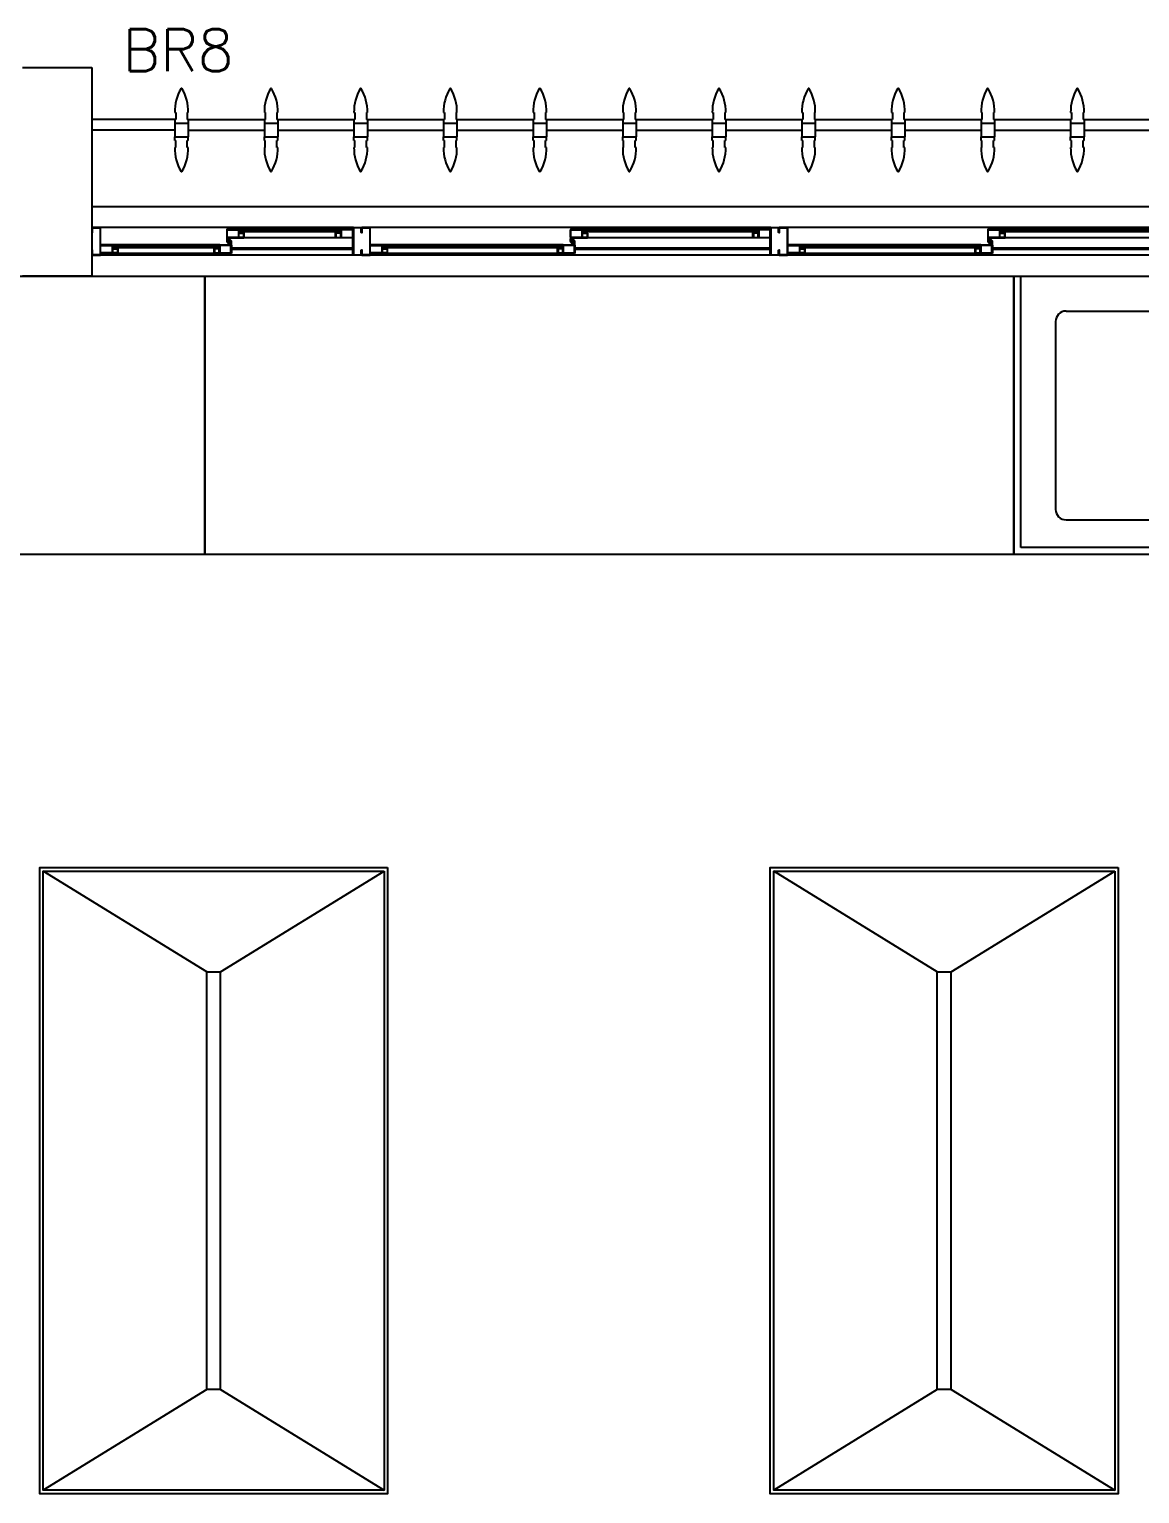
# Model space of a CAD drawing. Header units: millimetres. Extents: x 2128 to 2646, y 1972 to 2207.
# Drawn here: x 2488.881 to 2492.073, y 2109.465 to 2113.675 of the extents above; entities that cross this region are included whole.
import ezdxf

# ---------------------------------------------------------------- set-up
doc = ezdxf.new("R2010")
doc.units = ezdxf.units.MM
for name, color, linetype in [('AR-BANCADAS', 1, 'Continuous'), ('AR-BRISES', 1, 'Continuous'), ('AR-ESQ', 1, 'Continuous'), ('AR-ESTC', 3, 'Continuous'), ('AR-PEITORIL', 1, 'Continuous'), ('BC- VISTA', 1, 'Continuous'), ('BC-CUBA', 1, 'Continuous'), ('BR-PAINEL', 1, 'Continuous'), ('BR-SUPORTE', 1, 'Continuous'), ('BR-TEXTO', 2, 'Continuous'), ('COZ1', 1, 'Continuous'), ('DT-ESQ-BAGUETE-C', 1, 'Continuous'), ('DT-ESQ-BAGUETE-V', 1, 'Continuous'), ('DT-ESQ-CHAPA DOBRADA-V', 1, 'Continuous'), ('DT-ESQ-PERFIL CADEIRA-C', 2, 'Continuous'), ('DT-ESQ-PERFIL CADEIRA-V', 2, 'Continuous'), ('DT-ESQ-PERFIL U SIMPLES-C', 2, 'Continuous'), ('DT-ESQ-PERFIL U-C', 2, 'Continuous'), ('DT-ESQ-PERFIL U-V', 1, 'Continuous'), ('DT-ESQ-VIDRO-C', 2, 'Continuous'), ('DT-TXTMOD', 1, 'Continuous')]:
    doc.layers.add(name, color=color, linetype=linetype)
doc.styles.add('S10', font='simplex.shx', dxfattribs={"height": 0.1})
doc.styles.add('S12', font='simplex.shx', dxfattribs={"width": 1.1, "height": 0.12})

# ---------------------------------------------------------------- blocks, each defined once
blk = doc.blocks.new('CUBApnt-01P')
at = {"layer": 'COZ1'}
for p, q in [((-0.32, -0.1005), (0.32, -0.1005)), ((-0.35, -0.1305), (-0.35, -0.6705)), ((0.35, -0.1305), (0.35, -0.6705)), ((-0.32, -0.7005), (0.32, -0.7005))]:
    blk.add_line(p, q, dxfattribs=at)
blk.add_circle((0, -0.4005), 0.04, dxfattribs=at)
for centre, start, end in [((-0.32, -0.1305), 90, 180), ((0.32, -0.1305), 0, 90), ((-0.32, -0.6705), 180, 270), ((0.32, -0.6705), 270, 0)]:
    blk.add_arc(centre, 0.03, start, end, dxfattribs=at)
blk = doc.blocks.new('BCP04')
at = {"layer": 'BC- VISTA'}
for p, q in [((0, -0.02), (0.78, -0.02)), ((0.78, -0.02), (0.78, -1.73)), ((0.78, -1.73), (0, -1.73))]:
    blk.add_line(p, q, dxfattribs=at)
blk.add_lwpolyline([(0.8, 0), (0.8, -1.75), (0, -1.75), (0, 0)], close=True, dxfattribs=at)
at = {"layer": 'BC-CUBA', "rotation": 90}
for p in [(0, -0.47), (0, -1.28)]:
    blk.add_blockref('CUBApnt-01P', p, dxfattribs=at)
blk = doc.blocks.new('BCP17')
at = {"layer": 'BC- VISTA'}
blk.add_lwpolyline([(0.8, 0), (0.8, -2.325), (0, -2.325), (0, 0)], close=True, dxfattribs=at)
blk = doc.blocks.new('BCI1')
at = {"layer": 'BC- VISTA'}
for p, q in [((0.48, -0.3), (0.01, -0.01)), ((0.52, -0.3), (0.99, -0.01)), ((0.48, -1.5), (0.48, -0.3)), ((0.52, -1.5), (0.52, -0.3)), ((0.48, -1.5), (0.01, -1.79)), ((0.52, -1.5), (0.99, -1.79))]:
    blk.add_line(p, q, dxfattribs=at)
for points in [[(1, 0), (1, -1.8), (0, -1.8), (0, 0)], [(0.99, -0.01), (0.99, -1.79), (0.01, -1.79), (0.01, -0.01)]]:
    blk.add_lwpolyline(points, close=True, dxfattribs=at)
for points in [[(0.48, -0.3), (0.52, -0.3)], [(0.52, -1.5), (0.48, -1.5)]]:
    blk.add_lwpolyline(points, dxfattribs=at)
blk = doc.blocks.new('EF40-P')
at = {"layer": 'DT-ESQ-BAGUETE-C', "ltscale": 0.1}
for points in [[(2.61, -0.08), (2.5965, -0.08), (2.5965, -0.0785), (2.6095, -0.0785, 0.414214), (2.61, -0.078), (2.61, -0.067, 0.414214), (2.6095, -0.0665), (2.5965, -0.0665), (2.5965, -0.065), (2.61, -0.065, -0.414214), (2.6115, -0.0665), (2.6115, -0.0785, -0.414214)], [(3.1015, -0.08), (3.115, -0.08), (3.115, -0.0785), (3.102, -0.0785, -0.414214), (3.1015, -0.078), (3.1015, -0.067, -0.414214), (3.102, -0.0665), (3.115, -0.0665), (3.115, -0.065), (3.1015, -0.065, 0.414214), (3.1, -0.0665), (3.1, -0.0785, 0.414214)], [(3.81, -0.08), (3.7965, -0.08), (3.7965, -0.0785), (3.8095, -0.0785, 0.414214), (3.81, -0.078), (3.81, -0.067, 0.414214), (3.8095, -0.0665), (3.7965, -0.0665), (3.7965, -0.065), (3.81, -0.065, -0.414214), (3.8115, -0.0665), (3.8115, -0.0785, -0.414214)], [(4.3015, -0.08), (4.315, -0.08), (4.315, -0.0785), (4.302, -0.0785, -0.414214), (4.3015, -0.078), (4.3015, -0.067, -0.414214), (4.302, -0.0665), (4.315, -0.0665), (4.315, -0.065), (4.3015, -0.065, 0.414214), (4.3, -0.0665), (4.3, -0.0785, 0.414214)], [(4.7975, -0.08), (4.784, -0.08), (4.784, -0.0785), (4.797, -0.0785, 0.414214), (4.7975, -0.078), (4.7975, -0.067, 0.414214), (4.797, -0.0665), (4.784, -0.0665), (4.784, -0.065), (4.7975, -0.065, -0.414214), (4.799, -0.0665), (4.799, -0.0785, -0.414214)], [(5.0765, -0.08), (5.09, -0.08), (5.09, -0.0785), (5.077, -0.0785, -0.414214), (5.0765, -0.078), (5.0765, -0.067, -0.414214), (5.077, -0.0665), (5.09, -0.0665), (5.09, -0.065), (5.0765, -0.065, 0.414214), (5.075, -0.0665), (5.075, -0.0785, 0.414214)], [(2.5265, -0.125), (2.54, -0.125), (2.54, -0.1235), (2.527, -0.1235, -0.414214), (2.5265, -0.123), (2.5265, -0.112, -0.414214), (2.527, -0.1115), (2.54, -0.1115), (2.54, -0.11), (2.5265, -0.11, 0.414214), (2.525, -0.1115), (2.525, -0.1235, 0.414214)], [(3.2485, -0.125), (3.235, -0.125), (3.235, -0.1235), (3.248, -0.1235, 0.414214), (3.2485, -0.123), (3.2485, -0.112, 0.414214), (3.248, -0.1115), (3.235, -0.1115), (3.235, -0.11), (3.2485, -0.11, -0.414214), (3.25, -0.1115), (3.25, -0.1235, -0.414214)], [(3.7265, -0.125), (3.74, -0.125), (3.74, -0.1235), (3.727, -0.1235, -0.414214), (3.7265, -0.123), (3.7265, -0.112, -0.414214), (3.727, -0.1115), (3.74, -0.1115), (3.74, -0.11), (3.7265, -0.11, 0.414214), (3.725, -0.1115), (3.725, -0.1235, 0.414214)], [(4.4485, -0.125), (4.435, -0.125), (4.435, -0.1235), (4.448, -0.1235, 0.414214), (4.4485, -0.123), (4.4485, -0.112, 0.414214), (4.448, -0.1115), (4.435, -0.1115), (4.435, -0.11), (4.4485, -0.11, -0.414214), (4.45, -0.1115), (4.45, -0.1235, -0.414214)], [(4.714, -0.125), (4.7275, -0.125), (4.7275, -0.1235), (4.7145, -0.1235, -0.414214), (4.714, -0.123), (4.714, -0.112, -0.414214), (4.7145, -0.1115), (4.7275, -0.1115), (4.7275, -0.11), (4.714, -0.11, 0.414214), (4.7125, -0.1115), (4.7125, -0.1235, 0.414214)]]:
    blk.add_lwpolyline(points, format="xyb", close=True, dxfattribs=at)
at = {"layer": 'DT-ESQ-BAGUETE-V', "ltscale": 0.1}
for p, q in [((2.61, -0.065), (3.1015, -0.065)), ((3.81, -0.065), (4.3015, -0.065)), ((4.7975, -0.065), (5.0765, -0.065)), ((2.0485, -0.11), (2.5265, -0.11)), ((3.2485, -0.11), (3.7265, -0.11)), ((4.4485, -0.11), (4.714, -0.11))]:
    blk.add_line(p, q, dxfattribs=at)
at = {"layer": 'DT-ESQ-CHAPA DOBRADA-V', "ltscale": 0.1}
for p, q in [((2, -0.077), (2.5615, -0.077)), ((2, -0.08), (2.5615, -0.08)), ((3.2, -0.077), (3.7615, -0.077)), ((3.2, -0.08), (3.7615, -0.08)), ((4.4, -0.077), (4.749, -0.077)), ((4.4, -0.08), (4.749, -0.08))]:
    blk.add_line(p, q, dxfattribs=at)
at = {"layer": 'DT-ESQ-PERFIL CADEIRA-C', "ltscale": 0.1}
for p, q in [((2.5635, -0.0885), (2.61, -0.0885)), ((3.15, -0.0885), (3.1015, -0.0885)), ((3.7635, -0.0885), (3.81, -0.0885)), ((4.35, -0.0885), (4.3015, -0.0885)), ((4.751, -0.0885), (4.7975, -0.0885)), ((5.125, -0.0885), (5.0765, -0.0885)), ((2.573, -0.1335), (2.5265, -0.1335)), ((3.2, -0.1335), (3.2485, -0.1335)), ((3.773, -0.1335), (3.7265, -0.1335)), ((4.4, -0.1335), (4.4485, -0.1335)), ((4.7605, -0.1335), (4.714, -0.1335))]:
    blk.add_line(p, q, dxfattribs=at)
for points in [[(2.61, -0.087, -1), (2.61, -0.09), (2.5635, -0.09, -0.414214), (2.5615, -0.088), (2.5615, -0.067, -0.414214), (2.5635, -0.065), (2.595, -0.065, -0.414214), (2.5965, -0.0665), (2.5965, -0.087)], [(2.5965, -0.0885, -0.198913), (2.5954, -0.0881, -0.198913), (2.595, -0.087), (2.595, -0.067, 0.414214), (2.5945, -0.0665), (2.5635, -0.0665, 0.414214), (2.563, -0.067), (2.563, -0.088, 0.414214), (2.5635, -0.0885)], [(3.1015, -0.09), (3.15, -0.09), (3.15, -0.0885), (3.115, -0.0885, 0.198912), (3.1161, -0.0881, 0.198913), (3.1165, -0.087), (3.1165, -0.067, -0.414214), (3.117, -0.0665), (3.15, -0.0665), (3.15, -0.065), (3.1165, -0.065, 0.414214), (3.115, -0.0665), (3.115, -0.0785), (3.115, -0.08), (3.115, -0.087), (3.1015, -0.087, 1)], [(3.81, -0.087, -1), (3.81, -0.09), (3.7635, -0.09, -0.414214), (3.7615, -0.088), (3.7615, -0.067, -0.414214), (3.7635, -0.065), (3.795, -0.065, -0.414214), (3.7965, -0.0665), (3.7965, -0.087)], [(3.7965, -0.0885, -0.198913), (3.7954, -0.0881, -0.198913), (3.795, -0.087), (3.795, -0.067, 0.414214), (3.7945, -0.0665), (3.7635, -0.0665, 0.414214), (3.763, -0.067), (3.763, -0.088, 0.414214), (3.7635, -0.0885)], [(4.3015, -0.09), (4.35, -0.09), (4.35, -0.0885), (4.315, -0.0885, 0.198912), (4.3161, -0.0881, 0.198913), (4.3165, -0.087), (4.3165, -0.067, -0.414214), (4.317, -0.0665), (4.35, -0.0665), (4.35, -0.065), (4.3165, -0.065, 0.414214), (4.315, -0.0665), (4.315, -0.0785), (4.315, -0.08), (4.315, -0.087), (4.3015, -0.087, 1)], [(4.7975, -0.087, -1), (4.7975, -0.09), (4.751, -0.09, -0.414214), (4.749, -0.088), (4.749, -0.067, -0.414214), (4.751, -0.065), (4.7825, -0.065, -0.414214), (4.784, -0.0665), (4.784, -0.087)], [(4.784, -0.0885, -0.198913), (4.7829, -0.0881, -0.198913), (4.7825, -0.087), (4.7825, -0.067, 0.414214), (4.782, -0.0665), (4.751, -0.0665, 0.414214), (4.7505, -0.067), (4.7505, -0.088, 0.414214), (4.751, -0.0885)], [(5.0765, -0.09), (5.125, -0.09), (5.125, -0.0885), (5.09, -0.0885, 0.198912), (5.0911, -0.0881, 0.198913), (5.0915, -0.087), (5.0915, -0.067, -0.414214), (5.092, -0.0665), (5.125, -0.0665), (5.125, -0.065), (5.0915, -0.065, 0.414214), (5.09, -0.0665), (5.09, -0.0785), (5.09, -0.08), (5.09, -0.087), (5.0765, -0.087, 1)], [(2.5265, -0.132, 1), (2.5265, -0.135), (2.573, -0.135, 0.414214), (2.575, -0.133), (2.575, -0.112, 0.414214), (2.573, -0.11), (2.5415, -0.11, 0.414214), (2.54, -0.1115), (2.54, -0.132)], [(2.54, -0.1335, 0.198913), (2.5411, -0.1331, 0.198913), (2.5415, -0.132), (2.5415, -0.112, -0.414214), (2.542, -0.1115), (2.573, -0.1115, -0.414214), (2.5735, -0.112), (2.5735, -0.133, -0.414214), (2.573, -0.1335)], [(3.2485, -0.135), (3.2, -0.135), (3.2, -0.1335), (3.235, -0.1335, -0.198912), (3.2339, -0.1331, -0.198913), (3.2335, -0.132), (3.2335, -0.112, 0.414214), (3.233, -0.1115), (3.2, -0.1115), (3.2, -0.11), (3.2335, -0.11, -0.414214), (3.235, -0.1115), (3.235, -0.1235), (3.235, -0.125), (3.235, -0.132), (3.2485, -0.132, -1)], [(3.7265, -0.132, 1), (3.7265, -0.135), (3.773, -0.135, 0.414214), (3.775, -0.133), (3.775, -0.112, 0.414214), (3.773, -0.11), (3.7415, -0.11, 0.414214), (3.74, -0.1115), (3.74, -0.132)], [(3.74, -0.1335, 0.198913), (3.7411, -0.1331, 0.198913), (3.7415, -0.132), (3.7415, -0.112, -0.414214), (3.742, -0.1115), (3.773, -0.1115, -0.414214), (3.7735, -0.112), (3.7735, -0.133, -0.414214), (3.773, -0.1335)], [(4.4485, -0.135), (4.4, -0.135), (4.4, -0.1335), (4.435, -0.1335, -0.198912), (4.4339, -0.1331, -0.198913), (4.4335, -0.132), (4.4335, -0.112, 0.414214), (4.433, -0.1115), (4.4, -0.1115), (4.4, -0.11), (4.4335, -0.11, -0.414214), (4.435, -0.1115), (4.435, -0.1235), (4.435, -0.125), (4.435, -0.132), (4.4485, -0.132, -1)], [(4.714, -0.132, 1), (4.714, -0.135), (4.7605, -0.135, 0.414214), (4.7625, -0.133), (4.7625, -0.112, 0.414214), (4.7605, -0.11), (4.729, -0.11, 0.414214), (4.7275, -0.1115), (4.7275, -0.132)], [(4.7275, -0.1335, 0.198913), (4.7286, -0.1331, 0.198913), (4.729, -0.132), (4.729, -0.112, -0.414214), (4.7295, -0.1115), (4.7605, -0.1115, -0.414214), (4.761, -0.112), (4.761, -0.133, -0.414214), (4.7605, -0.1335)]]:
    blk.add_lwpolyline(points, format="xyb", close=True, dxfattribs=at)
at = {"layer": 'DT-ESQ-PERFIL CADEIRA-V', "ltscale": 0.1}
for p, q in [((2.595, -0.09), (3.1015, -0.09)), ((3.795, -0.09), (4.3015, -0.09)), ((4.7825, -0.09), (5.0765, -0.09)), ((2.0485, -0.135), (2.5265, -0.135)), ((3.2485, -0.135), (3.7265, -0.135)), ((4.4485, -0.135), (4.714, -0.135))]:
    blk.add_line(p, q, dxfattribs=at)
at = {"layer": 'DT-ESQ-PERFIL U SIMPLES-C', "ltscale": 0.1}
for points in [[(2.5635, -0.102), (2.5715, -0.102), (2.5715, -0.1005), (2.5635, -0.1005, -0.414214), (2.563, -0.1), (2.563, -0.092, -0.414214), (2.5635, -0.0915), (2.5715, -0.0915), (2.5715, -0.09), (2.5635, -0.09, 0.414214), (2.5615, -0.092), (2.5615, -0.1, 0.414214)], [(2.573, -0.098), (2.565, -0.098), (2.565, -0.0995), (2.573, -0.0995, -0.414214), (2.5735, -0.1), (2.5735, -0.108, -0.414214), (2.573, -0.1085), (2.565, -0.1085), (2.565, -0.11), (2.573, -0.11, 0.414214), (2.575, -0.108), (2.575, -0.1, 0.414214)], [(3.7635, -0.102), (3.7715, -0.102), (3.7715, -0.1005), (3.7635, -0.1005, -0.414214), (3.763, -0.1), (3.763, -0.092, -0.414214), (3.7635, -0.0915), (3.7715, -0.0915), (3.7715, -0.09), (3.7635, -0.09, 0.414214), (3.7615, -0.092), (3.7615, -0.1, 0.414214)], [(3.773, -0.098), (3.765, -0.098), (3.765, -0.0995), (3.773, -0.0995, -0.414214), (3.7735, -0.1), (3.7735, -0.108, -0.414214), (3.773, -0.1085), (3.765, -0.1085), (3.765, -0.11), (3.773, -0.11, 0.414214), (3.775, -0.108), (3.775, -0.1, 0.414214)], [(4.751, -0.102), (4.759, -0.102), (4.759, -0.1005), (4.751, -0.1005, -0.414214), (4.7505, -0.1), (4.7505, -0.092, -0.414214), (4.751, -0.0915), (4.759, -0.0915), (4.759, -0.09), (4.751, -0.09, 0.414214), (4.749, -0.092), (4.749, -0.1, 0.414214)], [(4.7605, -0.098), (4.7525, -0.098), (4.7525, -0.0995), (4.7605, -0.0995, -0.414214), (4.761, -0.1), (4.761, -0.108, -0.414214), (4.7605, -0.1085), (4.7525, -0.1085), (4.7525, -0.11), (4.7605, -0.11, 0.414214), (4.7625, -0.108), (4.7625, -0.1, 0.414214)]]:
    blk.add_lwpolyline(points, format="xyb", close=True, dxfattribs=at)
at = {"layer": 'DT-ESQ-PERFIL U-C', "ltscale": 0.1}
for points in [[(3.175, -0.0615, 0.414214), (3.1735, -0.06), (3.1515, -0.06, 0.414214), (3.15, -0.0615), (3.15, -0.1385, 0.414214), (3.1515, -0.14), (3.1735, -0.14, 0.414214), (3.175, -0.1385), (3.175, -0.125), (3.1735, -0.125), (3.1735, -0.138, -0.414214), (3.173, -0.1385), (3.152, -0.1385, -0.414214), (3.1515, -0.138), (3.1515, -0.062, -0.414214), (3.152, -0.0615), (3.173, -0.0615, -0.414214), (3.1735, -0.062), (3.1735, -0.075), (3.175, -0.075)], [(3.175, -0.0615, -0.414214), (3.1765, -0.06), (3.1985, -0.06, -0.414214), (3.2, -0.0615), (3.2, -0.1385, -0.414214), (3.1985, -0.14), (3.1765, -0.14, -0.414214), (3.175, -0.1385), (3.175, -0.125), (3.1765, -0.125), (3.1765, -0.138, 0.414214), (3.177, -0.1385), (3.198, -0.1385, 0.414214), (3.1985, -0.138), (3.1985, -0.062, 0.414214), (3.198, -0.0615), (3.177, -0.0615, 0.414214), (3.1765, -0.062), (3.1765, -0.075), (3.175, -0.075)], [(4.375, -0.0615, 0.414214), (4.3735, -0.06), (4.3515, -0.06, 0.414214), (4.35, -0.0615), (4.35, -0.1385, 0.414214), (4.3515, -0.14), (4.3735, -0.14, 0.414214), (4.375, -0.1385), (4.375, -0.125), (4.3735, -0.125), (4.3735, -0.138, -0.414214), (4.373, -0.1385), (4.352, -0.1385, -0.414214), (4.3515, -0.138), (4.3515, -0.062, -0.414214), (4.352, -0.0615), (4.373, -0.0615, -0.414214), (4.3735, -0.062), (4.3735, -0.075), (4.375, -0.075)], [(4.375, -0.0615, -0.414214), (4.3765, -0.06), (4.3985, -0.06, -0.414214), (4.4, -0.0615), (4.4, -0.1385, -0.414214), (4.3985, -0.14), (4.3765, -0.14, -0.414214), (4.375, -0.1385), (4.375, -0.125), (4.3765, -0.125), (4.3765, -0.138, 0.414214), (4.377, -0.1385), (4.398, -0.1385, 0.414214), (4.3985, -0.138), (4.3985, -0.062, 0.414214), (4.398, -0.0615), (4.377, -0.0615, 0.414214), (4.3765, -0.062), (4.3765, -0.075), (4.375, -0.075)], [(5.15, -0.0615, 0.414214), (5.1485, -0.06), (5.1265, -0.06, 0.414214), (5.125, -0.0615), (5.125, -0.1385, 0.414214), (5.1265, -0.14), (5.1485, -0.14, 0.414214), (5.15, -0.1385), (5.15, -0.125), (5.1485, -0.125), (5.1485, -0.138, -0.414214), (5.148, -0.1385), (5.127, -0.1385, -0.414214), (5.1265, -0.138), (5.1265, -0.062, -0.414214), (5.127, -0.0615), (5.148, -0.0615, -0.414214), (5.1485, -0.062), (5.1485, -0.075), (5.15, -0.075)]]:
    blk.add_lwpolyline(points, format="xyb", close=True, dxfattribs=at)
at = {"layer": 'DT-ESQ-PERFIL U-V', "ltscale": 0.1}
for p, q in [((1.9985, -0.06), (3.1515, -0.06)), ((3.1985, -0.06), (4.3515, -0.06)), ((4.3985, -0.06), (5.1265, -0.06)), ((1.9985, -0.14), (3.1515, -0.14)), ((3.1985, -0.14), (4.3515, -0.14)), ((4.3985, -0.14), (5.1265, -0.14))]:
    blk.add_line(p, q, dxfattribs=at)
at = {"layer": 'DT-ESQ-VIDRO-C', "ltscale": 0.1}
for points in [[(3.1125, -0.085), (3.1125, -0.082), (2.599, -0.082), (2.599, -0.085)], [(4.3125, -0.085), (4.3125, -0.082), (3.799, -0.082), (3.799, -0.085)], [(5.0875, -0.085), (5.0875, -0.082), (4.7865, -0.082), (4.7865, -0.085)], [(2.038, -0.13), (2.038, -0.127), (2.537, -0.127), (2.537, -0.13)], [(3.238, -0.13), (3.238, -0.127), (3.737, -0.127), (3.737, -0.13)], [(4.438, -0.13), (4.438, -0.127), (4.7245, -0.127), (4.7245, -0.13)]]:
    blk.add_lwpolyline(points, close=True, dxfattribs=at)
at = {"layer": 'DT-TXTMOD', "ltscale": 0.1, "style": 'S10', "flags": 3}
for tag, p in [('M01', (0.025, -0.28)), ('M02', (0.3253, -0.28)), ('M03', (0.627, -0.28)), ('M04', (0.9288, -0.28)), ('M05', (1.2306, -0.28)), ('M06', (1.5323, -0.28)), ('M07', (1.8341, -0.28)), ('M08', (2.1359, -0.28)), ('M09', (2.4376, -0.28)), ('M10', (2.7394, -0.28)), ('M11', (3.0412, -0.28)), ('M12', (3.3429, -0.28)), ('M13', (3.6447, -0.28)), ('M14', (3.9464, -0.28)), ('M15', (4.2482, -0.28)), ('M16', (4.55, -0.28)), ('M17', (4.8517, -0.28))]:
    blk.add_attdef(tag, p, '', height=0.1, dxfattribs=at)
blk = doc.blocks.new('BR-MODULO8')
at = {"layer": 'BR-PAINEL'}
for p, q in [((-4.9117, 0.27), (-4.9092, 0.27)), ((-4.9092, 0.27), (-4.9092, 0.25)), ((-4.8758, 0.27), (-4.8758, 0.25)), ((-4.8733, 0.27), (-4.8758, 0.27)), ((-4.6542, 0.27), (-4.6517, 0.27)), ((-4.6517, 0.27), (-4.6517, 0.25)), ((-4.6183, 0.27), (-4.6183, 0.25)), ((-4.6158, 0.27), (-4.6183, 0.27)), ((-4.3967, 0.27), (-4.3942, 0.27)), ((-4.3942, 0.27), (-4.3942, 0.25)), ((-4.3608, 0.27), (-4.3608, 0.25)), ((-4.3583, 0.27), (-4.3608, 0.27)), ((-4.1392, 0.27), (-4.1367, 0.27)), ((-4.1367, 0.27), (-4.1367, 0.25)), ((-4.1033, 0.27), (-4.1033, 0.25)), ((-4.1008, 0.27), (-4.1033, 0.27)), ((-3.8817, 0.27), (-3.8792, 0.27)), ((-3.8792, 0.27), (-3.8792, 0.25)), ((-3.8458, 0.27), (-3.8458, 0.25)), ((-3.8433, 0.27), (-3.8458, 0.27)), ((-3.6242, 0.27), (-3.6217, 0.27)), ((-3.6217, 0.27), (-3.6217, 0.25)), ((-3.5883, 0.27), (-3.5883, 0.25)), ((-3.5858, 0.27), (-3.5883, 0.27)), ((-3.3667, 0.27), (-3.3642, 0.27)), ((-3.3642, 0.27), (-3.3642, 0.25)), ((-3.3308, 0.27), (-3.3308, 0.25)), ((-3.3283, 0.27), (-3.3308, 0.27)), ((-3.1092, 0.27), (-3.1067, 0.27)), ((-3.1067, 0.27), (-3.1067, 0.25)), ((-3.0733, 0.27), (-3.0733, 0.25)), ((-3.0708, 0.27), (-3.0733, 0.27)), ((-2.8517, 0.27), (-2.8492, 0.27)), ((-2.8492, 0.27), (-2.8492, 0.25)), ((-2.8158, 0.27), (-2.8158, 0.25)), ((-2.8133, 0.27), (-2.8158, 0.27)), ((-2.5942, 0.27), (-2.5917, 0.27)), ((-2.5917, 0.27), (-2.5917, 0.25)), ((-2.5583, 0.27), (-2.5583, 0.25)), ((-2.5558, 0.27), (-2.5583, 0.27)), ((-2.3367, 0.27), (-2.3342, 0.27)), ((-2.3342, 0.27), (-2.3342, 0.25)), ((-2.3008, 0.27), (-2.3008, 0.25)), ((-2.2983, 0.27), (-2.3008, 0.27)), ((-4.9117, 0.25), (-4.9117, 0.24)), ((-4.9117, 0.25), (-4.9092, 0.25)), ((-4.9117, 0.24), (-4.8733, 0.24)), ((-4.9117, 0.24), (-4.9117, 0.2)), ((-4.8733, 0.25), (-4.8758, 0.25)), ((-4.8733, 0.25), (-4.8733, 0.24)), ((-4.8733, 0.24), (-4.8733, 0.2)), ((-4.6542, 0.25), (-4.6542, 0.24)), ((-4.6542, 0.25), (-4.6517, 0.25)), ((-4.6542, 0.24), (-4.6158, 0.24)), ((-4.6542, 0.24), (-4.6542, 0.2)), ((-4.6158, 0.25), (-4.6183, 0.25)), ((-4.6158, 0.25), (-4.6158, 0.24)), ((-4.6158, 0.24), (-4.6158, 0.2)), ((-4.3967, 0.25), (-4.3967, 0.24)), ((-4.3967, 0.25), (-4.3942, 0.25)), ((-4.3967, 0.24), (-4.3583, 0.24)), ((-4.3967, 0.24), (-4.3967, 0.2)), ((-4.3583, 0.25), (-4.3608, 0.25)), ((-4.3583, 0.25), (-4.3583, 0.24)), ((-4.3583, 0.24), (-4.3583, 0.2)), ((-4.1392, 0.25), (-4.1392, 0.24)), ((-4.1392, 0.25), (-4.1367, 0.25)), ((-4.1392, 0.24), (-4.1008, 0.24)), ((-4.1392, 0.24), (-4.1392, 0.2)), ((-4.1008, 0.25), (-4.1033, 0.25)), ((-4.1008, 0.25), (-4.1008, 0.24)), ((-4.1008, 0.24), (-4.1008, 0.2)), ((-3.8817, 0.25), (-3.8817, 0.24)), ((-3.8817, 0.25), (-3.8792, 0.25)), ((-3.8817, 0.24), (-3.8433, 0.24)), ((-3.8817, 0.24), (-3.8817, 0.2)), ((-3.8433, 0.25), (-3.8458, 0.25)), ((-3.8433, 0.25), (-3.8433, 0.24)), ((-3.8433, 0.24), (-3.8433, 0.2)), ((-3.6242, 0.25), (-3.6242, 0.24)), ((-3.6242, 0.25), (-3.6217, 0.25)), ((-3.6242, 0.24), (-3.5858, 0.24)), ((-3.6242, 0.24), (-3.6242, 0.2)), ((-3.5858, 0.25), (-3.5883, 0.25)), ((-3.5858, 0.25), (-3.5858, 0.24)), ((-3.5858, 0.24), (-3.5858, 0.2)), ((-3.3667, 0.25), (-3.3667, 0.24)), ((-3.3667, 0.25), (-3.3642, 0.25)), ((-3.3667, 0.24), (-3.3283, 0.24)), ((-3.3667, 0.24), (-3.3667, 0.2)), ((-3.3283, 0.25), (-3.3308, 0.25)), ((-3.3283, 0.25), (-3.3283, 0.24)), ((-3.3283, 0.24), (-3.3283, 0.2)), ((-3.1092, 0.25), (-3.1092, 0.24)), ((-3.1092, 0.25), (-3.1067, 0.25)), ((-3.1092, 0.24), (-3.0708, 0.24)), ((-3.1092, 0.24), (-3.1092, 0.2)), ((-3.0708, 0.25), (-3.0733, 0.25)), ((-3.0708, 0.25), (-3.0708, 0.24)), ((-3.0708, 0.24), (-3.0708, 0.2)), ((-2.8517, 0.25), (-2.8517, 0.24)), ((-2.8517, 0.25), (-2.8492, 0.25)), ((-2.8517, 0.24), (-2.8133, 0.24)), ((-2.8517, 0.24), (-2.8517, 0.2)), ((-2.8133, 0.25), (-2.8158, 0.25)), ((-2.8133, 0.25), (-2.8133, 0.24)), ((-2.8133, 0.24), (-2.8133, 0.2)), ((-2.5942, 0.25), (-2.5942, 0.24)), ((-2.5942, 0.25), (-2.5917, 0.25)), ((-2.5942, 0.24), (-2.5558, 0.24)), ((-2.5942, 0.24), (-2.5942, 0.2)), ((-2.5558, 0.25), (-2.5583, 0.25)), ((-2.5558, 0.25), (-2.5558, 0.24)), ((-2.5558, 0.24), (-2.5558, 0.2)), ((-2.3367, 0.25), (-2.3367, 0.24)), ((-2.3367, 0.25), (-2.3342, 0.25)), ((-2.3367, 0.24), (-2.2983, 0.24)), ((-2.3367, 0.24), (-2.3367, 0.2)), ((-2.2983, 0.25), (-2.3008, 0.25)), ((-2.2983, 0.25), (-2.2983, 0.24)), ((-2.2983, 0.24), (-2.2983, 0.2)), ((-4.9117, 0.2), (-4.8733, 0.2)), ((-4.9117, 0.19), (-4.9117, 0.2)), ((-4.9117, 0.19), (-4.9092, 0.19)), ((-4.9117, 0.17), (-4.9092, 0.17)), ((-4.9092, 0.17), (-4.9092, 0.19)), ((-4.8733, 0.19), (-4.8758, 0.19)), ((-4.8758, 0.17), (-4.8758, 0.19)), ((-4.8733, 0.17), (-4.8758, 0.17)), ((-4.8733, 0.19), (-4.8733, 0.2)), ((-4.6542, 0.2), (-4.6158, 0.2)), ((-4.6542, 0.19), (-4.6542, 0.2)), ((-4.6542, 0.19), (-4.6517, 0.19)), ((-4.6542, 0.17), (-4.6517, 0.17)), ((-4.6517, 0.17), (-4.6517, 0.19)), ((-4.6158, 0.19), (-4.6183, 0.19)), ((-4.6183, 0.17), (-4.6183, 0.19)), ((-4.6158, 0.17), (-4.6183, 0.17)), ((-4.6158, 0.19), (-4.6158, 0.2)), ((-4.3967, 0.2), (-4.3583, 0.2)), ((-4.3967, 0.19), (-4.3967, 0.2)), ((-4.3967, 0.19), (-4.3942, 0.19)), ((-4.3967, 0.17), (-4.3942, 0.17)), ((-4.3942, 0.17), (-4.3942, 0.19)), ((-4.3583, 0.19), (-4.3608, 0.19)), ((-4.3608, 0.17), (-4.3608, 0.19)), ((-4.3583, 0.17), (-4.3608, 0.17)), ((-4.3583, 0.19), (-4.3583, 0.2)), ((-4.1392, 0.2), (-4.1008, 0.2)), ((-4.1392, 0.19), (-4.1392, 0.2)), ((-4.1392, 0.19), (-4.1367, 0.19)), ((-4.1392, 0.17), (-4.1367, 0.17)), ((-4.1367, 0.17), (-4.1367, 0.19)), ((-4.1008, 0.19), (-4.1033, 0.19)), ((-4.1033, 0.17), (-4.1033, 0.19)), ((-4.1008, 0.17), (-4.1033, 0.17)), ((-4.1008, 0.19), (-4.1008, 0.2)), ((-3.8817, 0.2), (-3.8433, 0.2)), ((-3.8817, 0.19), (-3.8817, 0.2)), ((-3.8817, 0.19), (-3.8792, 0.19)), ((-3.8817, 0.17), (-3.8792, 0.17)), ((-3.8792, 0.17), (-3.8792, 0.19)), ((-3.8433, 0.19), (-3.8458, 0.19)), ((-3.8458, 0.17), (-3.8458, 0.19)), ((-3.8433, 0.17), (-3.8458, 0.17)), ((-3.8433, 0.19), (-3.8433, 0.2)), ((-3.6242, 0.2), (-3.5858, 0.2)), ((-3.6242, 0.19), (-3.6242, 0.2)), ((-3.6242, 0.19), (-3.6217, 0.19)), ((-3.6242, 0.17), (-3.6217, 0.17)), ((-3.6217, 0.17), (-3.6217, 0.19)), ((-3.5858, 0.19), (-3.5883, 0.19)), ((-3.5883, 0.17), (-3.5883, 0.19)), ((-3.5858, 0.17), (-3.5883, 0.17)), ((-3.5858, 0.19), (-3.5858, 0.2)), ((-3.3667, 0.2), (-3.3283, 0.2)), ((-3.3667, 0.19), (-3.3667, 0.2)), ((-3.3667, 0.19), (-3.3642, 0.19)), ((-3.3667, 0.17), (-3.3642, 0.17)), ((-3.3642, 0.17), (-3.3642, 0.19)), ((-3.3283, 0.19), (-3.3308, 0.19)), ((-3.3308, 0.17), (-3.3308, 0.19)), ((-3.3283, 0.17), (-3.3308, 0.17)), ((-3.3283, 0.19), (-3.3283, 0.2)), ((-3.1092, 0.2), (-3.0708, 0.2)), ((-3.1092, 0.19), (-3.1092, 0.2)), ((-3.1092, 0.19), (-3.1067, 0.19)), ((-3.1092, 0.17), (-3.1067, 0.17)), ((-3.1067, 0.17), (-3.1067, 0.19)), ((-3.0708, 0.19), (-3.0733, 0.19)), ((-3.0733, 0.17), (-3.0733, 0.19)), ((-3.0708, 0.17), (-3.0733, 0.17)), ((-3.0708, 0.19), (-3.0708, 0.2)), ((-2.8517, 0.2), (-2.8133, 0.2)), ((-2.8517, 0.19), (-2.8517, 0.2)), ((-2.8517, 0.19), (-2.8492, 0.19)), ((-2.8517, 0.17), (-2.8492, 0.17)), ((-2.8492, 0.17), (-2.8492, 0.19)), ((-2.8133, 0.19), (-2.8158, 0.19)), ((-2.8158, 0.17), (-2.8158, 0.19)), ((-2.8133, 0.17), (-2.8158, 0.17)), ((-2.8133, 0.19), (-2.8133, 0.2)), ((-2.5942, 0.2), (-2.5558, 0.2)), ((-2.5942, 0.19), (-2.5942, 0.2)), ((-2.5942, 0.19), (-2.5917, 0.19)), ((-2.5942, 0.17), (-2.5917, 0.17)), ((-2.5917, 0.17), (-2.5917, 0.19)), ((-2.5558, 0.19), (-2.5583, 0.19)), ((-2.5583, 0.17), (-2.5583, 0.19)), ((-2.5558, 0.17), (-2.5583, 0.17)), ((-2.5558, 0.19), (-2.5558, 0.2)), ((-2.3367, 0.2), (-2.2983, 0.2)), ((-2.3367, 0.19), (-2.3367, 0.2)), ((-2.3367, 0.19), (-2.3342, 0.19)), ((-2.3367, 0.17), (-2.3342, 0.17)), ((-2.3342, 0.17), (-2.3342, 0.19)), ((-2.2983, 0.19), (-2.3008, 0.19)), ((-2.3008, 0.17), (-2.3008, 0.19)), ((-2.2983, 0.17), (-2.3008, 0.17)), ((-2.2983, 0.19), (-2.2983, 0.2))]:
    blk.add_line(p, q, dxfattribs=at)
for centre, radius, start, end in [((-4.7867, 0.2739), 0.1251, 148.4721, 181.772), ((-4.8925, 0.3387), 0.001, 37.1012, 142.8988), ((-4.9983, 0.2739), 0.1251, 358.228, 31.5279), ((-4.5292, 0.2739), 0.1251, 148.4721, 181.772), ((-4.635, 0.3387), 0.001, 37.1012, 142.8988), ((-4.7408, 0.2739), 0.1251, 358.228, 31.5279), ((-4.2717, 0.2739), 0.1251, 148.4721, 181.772), ((-4.3775, 0.3387), 0.001, 37.1012, 142.8988), ((-4.4833, 0.2739), 0.1251, 358.228, 31.5279), ((-4.0142, 0.2739), 0.1251, 148.4721, 181.772), ((-4.12, 0.3387), 0.001, 37.1012, 142.8988), ((-4.2258, 0.2739), 0.1251, 358.228, 31.5279), ((-3.7567, 0.2739), 0.1251, 148.4721, 181.772), ((-3.8625, 0.3387), 0.001, 37.1012, 142.8988), ((-3.9683, 0.2739), 0.1251, 358.228, 31.5279), ((-3.4992, 0.2739), 0.1251, 148.4721, 181.772), ((-3.605, 0.3387), 0.001, 37.1012, 142.8988), ((-3.7108, 0.2739), 0.1251, 358.228, 31.5279), ((-3.2417, 0.2739), 0.1251, 148.4721, 181.772), ((-3.3475, 0.3387), 0.001, 37.1012, 142.8988), ((-3.4533, 0.2739), 0.1251, 358.228, 31.5279), ((-2.9842, 0.2739), 0.1251, 148.4721, 181.772), ((-3.09, 0.3387), 0.001, 37.1012, 142.8988), ((-3.1958, 0.2739), 0.1251, 358.228, 31.5279), ((-2.7267, 0.2739), 0.1251, 148.4721, 181.772), ((-2.8325, 0.3387), 0.001, 37.1012, 142.8988), ((-2.9383, 0.2739), 0.1251, 358.228, 31.5279), ((-2.4692, 0.2739), 0.1251, 148.4721, 181.772), ((-2.575, 0.3387), 0.001, 37.1012, 142.8988), ((-2.6808, 0.2739), 0.1251, 358.228, 31.5279), ((-2.2117, 0.2739), 0.1251, 148.4721, 181.772), ((-2.3175, 0.3387), 0.001, 37.1012, 142.8988), ((-2.4233, 0.2739), 0.1251, 358.228, 31.5279), ((-4.7867, 0.1661), 0.1251, 178.228, 211.5279), ((-4.9983, 0.1661), 0.1251, 328.4721, 1.772), ((-4.5292, 0.1661), 0.1251, 178.228, 211.5279), ((-4.7408, 0.1661), 0.1251, 328.4721, 1.772), ((-4.2717, 0.1661), 0.1251, 178.228, 211.5279), ((-4.4833, 0.1661), 0.1251, 328.4721, 1.772), ((-4.0142, 0.1661), 0.1251, 178.228, 211.5279), ((-4.2258, 0.1661), 0.1251, 328.4721, 1.772), ((-3.7567, 0.1661), 0.1251, 178.228, 211.5279), ((-3.9683, 0.1661), 0.1251, 328.4721, 1.772), ((-3.4992, 0.1661), 0.1251, 178.228, 211.5279), ((-3.7108, 0.1661), 0.1251, 328.4721, 1.772), ((-3.2417, 0.1661), 0.1251, 178.228, 211.5279), ((-3.4533, 0.1661), 0.1251, 328.4721, 1.772), ((-2.9842, 0.1661), 0.1251, 178.228, 211.5279), ((-3.1958, 0.1661), 0.1251, 328.4721, 1.772), ((-2.7267, 0.1661), 0.1251, 178.228, 211.5279), ((-2.9383, 0.1661), 0.1251, 328.4721, 1.772), ((-2.4692, 0.1661), 0.1251, 178.228, 211.5279), ((-2.6808, 0.1661), 0.1251, 328.4721, 1.772), ((-2.2117, 0.1661), 0.1251, 178.228, 211.5279), ((-2.4233, 0.1661), 0.1251, 328.4721, 1.772), ((-4.8925, 0.1013), 0.001, 217.1012, 322.8988), ((-4.635, 0.1013), 0.001, 217.1012, 322.8988), ((-4.3775, 0.1013), 0.001, 217.1012, 322.8988), ((-4.12, 0.1013), 0.001, 217.1012, 322.8988), ((-3.8625, 0.1013), 0.001, 217.1012, 322.8988), ((-3.605, 0.1013), 0.001, 217.1012, 322.8988), ((-3.3475, 0.1013), 0.001, 217.1012, 322.8988), ((-3.09, 0.1013), 0.001, 217.1012, 322.8988), ((-2.8325, 0.1013), 0.001, 217.1012, 322.8988), ((-2.575, 0.1013), 0.001, 217.1012, 322.8988), ((-2.3175, 0.1013), 0.001, 217.1012, 322.8988)]:
    blk.add_arc(centre, radius, start, end, dxfattribs=at)
at = {"layer": 'BR-SUPORTE'}
for p, q in [((-4.9117, 0.25), (-5.15, 0.25)), ((-4.9117, 0.22), (-5.15, 0.22)), ((-4.8733, 0.25), (-4.6517, 0.25)), ((-4.8733, 0.22), (-4.6542, 0.22)), ((-4.6158, 0.25), (-4.3942, 0.25)), ((-4.6158, 0.22), (-4.3967, 0.22)), ((-4.3583, 0.25), (-4.1367, 0.25)), ((-4.3583, 0.22), (-4.1392, 0.22)), ((-4.1008, 0.25), (-3.8792, 0.25)), ((-4.1008, 0.22), (-3.8817, 0.22)), ((-3.8433, 0.25), (-3.6217, 0.25)), ((-3.8433, 0.22), (-3.6242, 0.22)), ((-3.5858, 0.25), (-3.3642, 0.25)), ((-3.5858, 0.22), (-3.3667, 0.22)), ((-3.3283, 0.25), (-3.1067, 0.25)), ((-3.3283, 0.22), (-3.1092, 0.22)), ((-3.0708, 0.25), (-2.8492, 0.25)), ((-3.0708, 0.22), (-2.8517, 0.22)), ((-2.8133, 0.25), (-2.5917, 0.25)), ((-2.8133, 0.22), (-2.5942, 0.22)), ((-2.5558, 0.25), (-2.3342, 0.25)), ((-2.5558, 0.22), (-2.3367, 0.22)), ((-2.2983, 0.25), (-2.0767, 0.25)), ((-2.2983, 0.22), (-2.0792, 0.22))]:
    blk.add_line(p, q, dxfattribs=at)

msp = doc.modelspace()

# ---------------------------------------------------------------- linework, layer by layer
at = {"layer": 'AR-ESTC'}
for p, q in [((2488.8615, 2113.5651), (2489.0615, 2113.5651)), ((2489.0615, 2113.5651), (2489.0615, 2112.9651)), ((2489.0615, 2112.9651), (2488.8615, 2112.9651))]:
    msp.add_line(p, q, dxfattribs=at)
at = {"layer": 'AR-PEITORIL'}
for p, q in [((2489.0615, 2113.1651), (2494.2115, 2113.1651)), ((2489.0615, 2112.9651), (2494.2115, 2112.9651))]:
    msp.add_line(p, q, dxfattribs=at)

# ---------------------------------------------------------------- block references
at = {"layer": 'AR-BANCADAS'}
for name, p, rotation in [('BCP17', (2487.0615, 2112.1651), 90), ('BCP17', (2489.3865, 2112.1651), 90), ('BCP04', (2493.4615, 2112.9651), 270)]:
    msp.add_blockref(name, p, dxfattribs=dict(at, rotation=rotation))
for p in [(2488.9115, 2111.2651), (2491.0115, 2111.2651)]:
    msp.add_blockref('BCI1', p, dxfattribs=at)
at = {"layer": 'AR-BRISES'}
ref = msp.add_blockref('BR-MODULO8', (2494.2115, 2113.1651), dxfattribs=at)
ref.add_attrib('BR', 'BR8', (2489.1499, 2113.5547), dxfattribs={"layer": 'BR-TEXTO', "height": 0.12, "style": 'S12'})
at = {"layer": 'AR-ESQ', "rotation": 180}
msp.add_blockref('EF40-P', (2494.2115, 2112.9651), dxfattribs=at)

doc.saveas('drawing.dxf')
